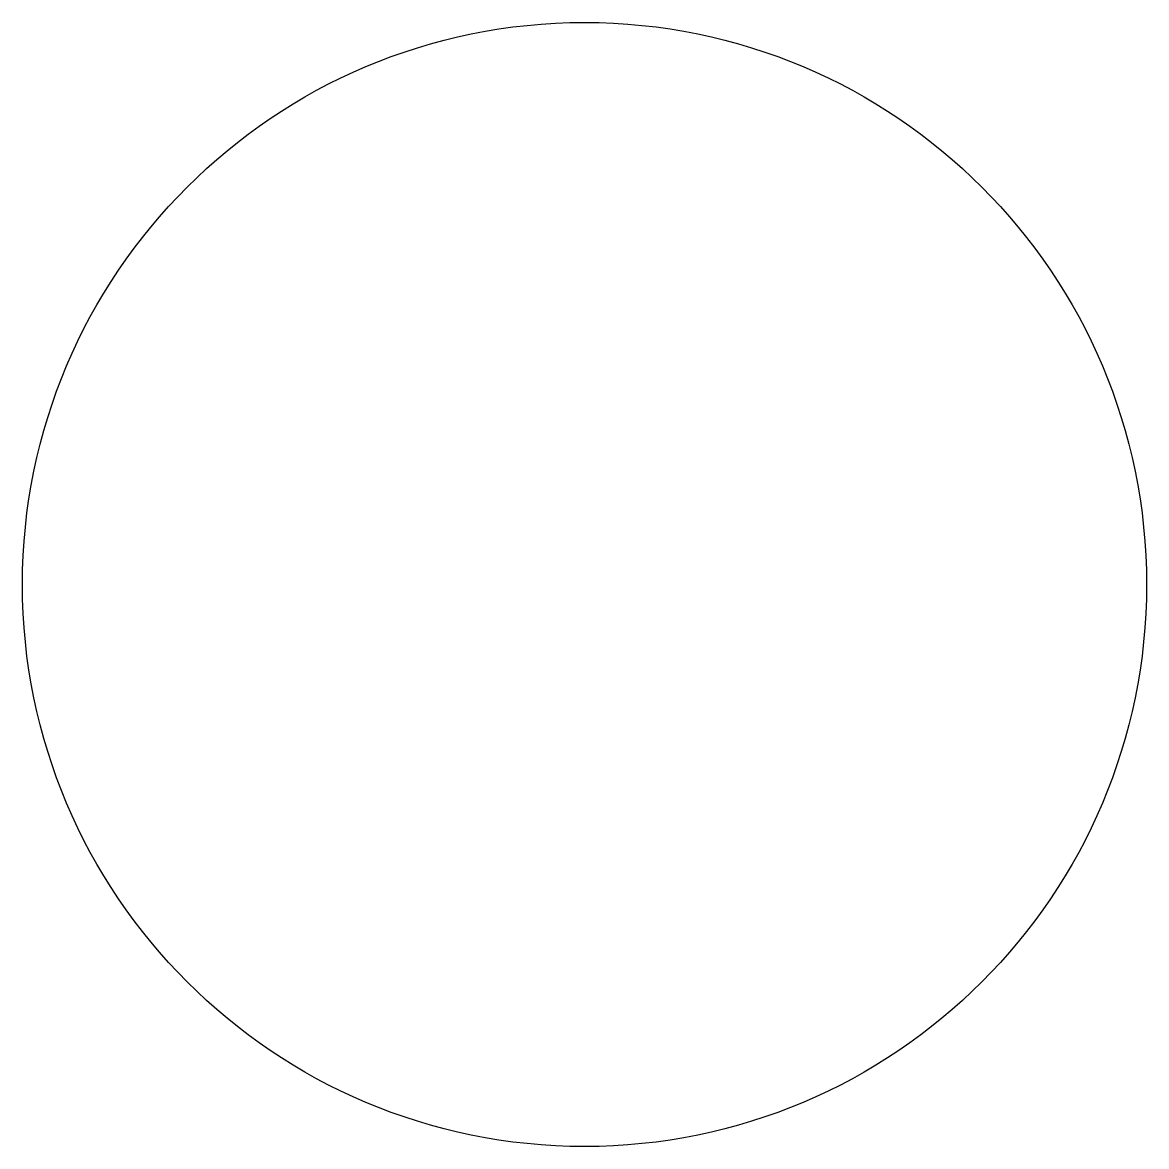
# Model space of a CAD drawing. Header units: millimetres. Extents: x -1.6 to 1.6, y -3.2 to 0.
import ezdxf

# ---------------------------------------------------------------- set-up
doc = ezdxf.new("R2010")
doc.units = ezdxf.units.MM
doc.layers.add('POSTES', color=3, linetype='Continuous')

# ---------------------------------------------------------------- blocks, each defined once
blk = doc.blocks.new('POSTE MAD')
at = {"layer": 'POSTES', "linetype": 'Continuous'}
blk.add_circle((0, 0), 1.6, dxfattribs=at)

msp = doc.modelspace()

# ---------------------------------------------------------------- block references
msp.add_blockref('POSTE MAD', (0, -1.6))

doc.saveas('drawing.dxf')
